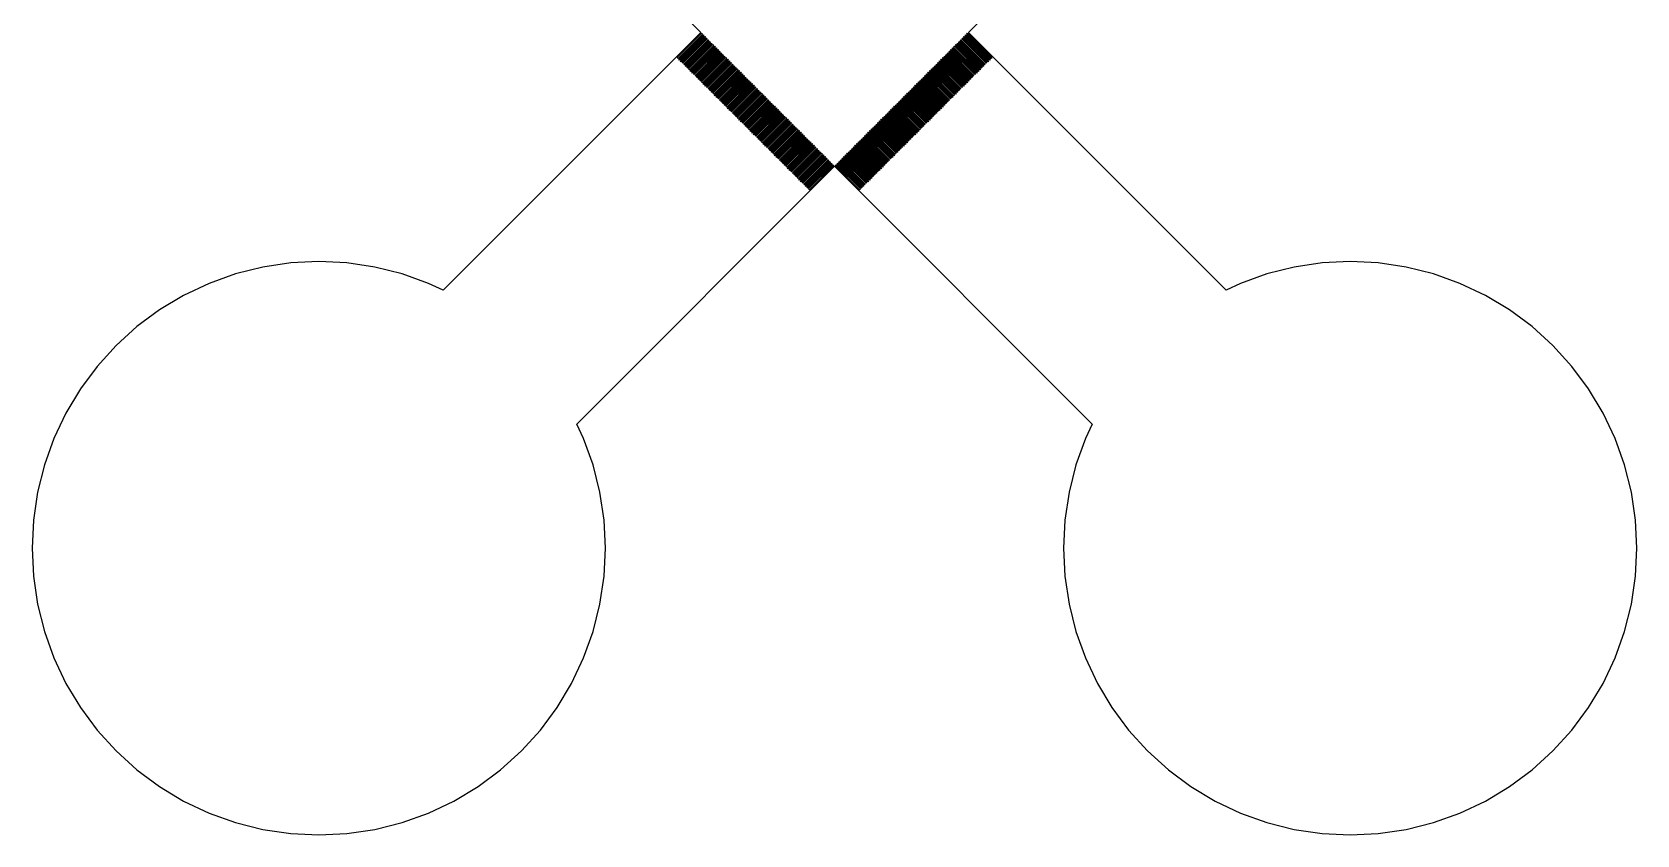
# Model space of a CAD drawing. Extents: x -73 to 181, y -8 to 80.
# Drawn here: x 92 to 106, y 2 to 9 of the extents above; entities that cross this region are included whole.
import ezdxf

# ---------------------------------------------------------------- set-up
doc = ezdxf.new("R2010")
doc.units = 0

msp = doc.modelspace()

# ---------------------------------------------------------------- linework, layer by layer
for p, q in [((95.586, 11.2473), (97.8333, 9)), ((100.167, 9), (102.414, 11.2473)), ((97.8333, 9), (95.586, 6.7527)), ((97.6282, 8.78079), (97.8403, 8.99292)), ((97.8474, 8.98584), (97.6353, 8.77373)), ((97.6424, 8.76666), (97.8545, 8.97878)), ((97.8616, 8.97169), (97.6494, 8.75958)), ((97.6565, 8.75252), (97.8686, 8.96463)), ((97.8757, 8.95757), (97.6636, 8.74545)), ((97.8403, 8.99292), (97.8474, 8.98584)), ((97.8545, 8.97878), (97.8616, 8.97169)), ((97.8686, 8.96463), (97.8757, 8.95757)), ((100.124, 8.95757), (100.131, 8.96463)), ((100.336, 8.74544), (100.124, 8.95757)), ((100.131, 8.96463), (100.343, 8.75252)), ((100.138, 8.97169), (100.146, 8.97878)), ((100.351, 8.75958), (100.138, 8.97169)), ((100.146, 8.97878), (100.358, 8.76666)), ((100.153, 8.98584), (100.16, 8.99292)), ((100.365, 8.77373), (100.153, 8.98584)), ((100.16, 8.99292), (100.372, 8.78079)), ((102.414, 6.7527), (100.167, 9)), ((97.6707, 8.73837), (97.8828, 8.95049)), ((97.8898, 8.94342), (97.6777, 8.73131)), ((97.6848, 8.72423), (97.8969, 8.93634)), ((97.904, 8.92928), (97.6919, 8.71716)), ((97.6989, 8.7101), (97.9111, 8.92221)), ((97.9181, 8.91513), (97.706, 8.70302)), ((97.7131, 8.69595), (97.9252, 8.90807)), ((97.9323, 8.901), (97.7202, 8.68889)), ((97.7272, 8.68181), (97.9393, 8.89392)), ((97.9464, 8.88686), (97.7343, 8.67473)), ((97.7414, 8.66766), (97.9535, 8.87979)), ((97.9606, 8.87271), (97.7484, 8.66058)), ((97.7555, 8.65352), (97.9676, 8.86565)), ((97.9747, 8.85857), (97.7626, 8.64645)), ((97.7697, 8.63937), (97.9818, 8.8515)), ((97.9888, 8.84442), (97.7767, 8.63231)), ((97.7838, 8.62523), (97.9959, 8.83736)), ((98.003, 8.83028), (97.7909, 8.61816)), ((97.7979, 8.6111), (98.01, 8.82321)), ((97.8828, 8.95049), (97.8898, 8.94342)), ((97.8969, 8.93634), (97.904, 8.92928)), ((97.9111, 8.92221), (97.9181, 8.91513)), ((97.9252, 8.90807), (97.9323, 8.901)), ((97.9393, 8.89392), (97.9464, 8.88686)), ((97.9535, 8.87979), (97.9606, 8.87271)), ((97.9676, 8.86565), (97.9747, 8.85857)), ((97.9818, 8.8515), (97.9888, 8.84442)), ((97.9959, 8.83736), (98.003, 8.83028)), ((98.01, 8.82321), (98.0171, 8.81613)), ((99.9829, 8.81613), (99.9899, 8.82321)), ((99.9899, 8.82321), (100.202, 8.6111)), ((99.997, 8.83028), (100.004, 8.83736)), ((100.209, 8.61816), (99.997, 8.83028)), ((100.004, 8.83736), (100.216, 8.62523)), ((100.011, 8.84442), (100.018, 8.8515)), ((100.223, 8.63231), (100.011, 8.84442)), ((100.018, 8.8515), (100.23, 8.63937)), ((100.025, 8.85857), (100.032, 8.86565)), ((100.237, 8.64645), (100.025, 8.85857)), ((100.032, 8.86565), (100.244, 8.65352)), ((100.039, 8.87271), (100.047, 8.87979)), ((100.252, 8.66058), (100.039, 8.87271)), ((100.047, 8.87979), (100.259, 8.66766)), ((100.054, 8.88686), (100.061, 8.89392)), ((100.266, 8.67473), (100.054, 8.88686)), ((100.061, 8.89392), (100.273, 8.68179)), ((100.068, 8.901), (100.075, 8.90807)), ((100.28, 8.68887), (100.068, 8.901)), ((100.075, 8.90807), (100.287, 8.69594)), ((100.082, 8.91513), (100.089, 8.92221)), ((100.294, 8.703), (100.082, 8.91513)), ((100.089, 8.92221), (100.301, 8.71008)), ((100.096, 8.92928), (100.103, 8.93634)), ((100.308, 8.71715), (100.096, 8.92928)), ((100.103, 8.93634), (100.315, 8.72423)), ((100.11, 8.94342), (100.117, 8.95049)), ((100.322, 8.73129), (100.11, 8.94342)), ((100.117, 8.95049), (100.329, 8.73837)), ((97.6353, 8.77373), (97.6282, 8.78079)), ((97.6494, 8.75958), (97.6424, 8.76666)), ((97.6636, 8.74545), (97.6565, 8.75252)), ((97.6777, 8.73131), (97.6707, 8.73837)), ((97.6919, 8.71716), (97.6848, 8.72423)), ((97.706, 8.70302), (97.6989, 8.7101)), ((97.7202, 8.68889), (97.7131, 8.69595)), ((97.7343, 8.67473), (97.7272, 8.68181)), ((98.0171, 8.81613), (97.805, 8.60402)), ((97.8121, 8.59695), (98.0242, 8.80907)), ((98.0313, 8.802), (97.8191, 8.58989)), ((97.8262, 8.58281), (98.0383, 8.79492)), ((98.0454, 8.78786), (97.8333, 8.57574)), ((97.8404, 8.56868), (98.0525, 8.78079)), ((98.0596, 8.77371), (97.8474, 8.5616)), ((97.8545, 8.55453), (98.0666, 8.76665)), ((98.0737, 8.75957), (97.8616, 8.54745)), ((97.8687, 8.54039), (98.0808, 8.7525)), ((98.0878, 8.74544), (97.8757, 8.53331)), ((97.8828, 8.52625), (98.0949, 8.73836)), ((98.102, 8.73129), (97.8899, 8.51917)), ((97.8969, 8.5121), (98.109, 8.72423)), ((98.1161, 8.71715), (97.904, 8.50502)), ((97.9111, 8.49796), (98.1232, 8.71008)), ((98.1302, 8.703), (97.9181, 8.49089)), ((97.9252, 8.48381), (98.1373, 8.69594)), ((98.1444, 8.68886), (97.9323, 8.47675)), ((97.9393, 8.46968), (98.1515, 8.68179)), ((98.0242, 8.80907), (98.0313, 8.802)), ((98.0383, 8.79492), (98.0454, 8.78786)), ((98.0525, 8.78079), (98.0596, 8.77371)), ((98.0666, 8.76665), (98.0737, 8.75957)), ((98.0808, 8.7525), (98.0878, 8.74544)), ((98.0949, 8.73836), (98.102, 8.73129)), ((98.109, 8.72423), (98.1161, 8.71715)), ((98.1232, 8.71008), (98.1302, 8.703)), ((98.1373, 8.69594), (98.1444, 8.68886)), ((98.1515, 8.68179), (98.1585, 8.67471)), ((99.8414, 8.67471), (99.8485, 8.68179)), ((99.8485, 8.68179), (100.061, 8.46967)), ((99.8556, 8.68886), (99.8627, 8.69594)), ((100.068, 8.47675), (99.8556, 8.68886)), ((99.8627, 8.69594), (100.075, 8.48381)), ((99.8697, 8.703), (99.8768, 8.71008)), ((100.082, 8.49089), (99.8697, 8.703)), ((99.8768, 8.71008), (100.089, 8.49796)), ((99.8839, 8.71715), (99.8909, 8.72423)), ((100.096, 8.50502), (99.8839, 8.71715)), ((99.8909, 8.72423), (100.103, 8.5121)), ((99.898, 8.73129), (99.9051, 8.73836)), ((100.11, 8.51917), (99.898, 8.73129)), ((99.9051, 8.73836), (100.117, 8.52623)), ((99.9122, 8.74544), (99.9192, 8.7525)), ((100.124, 8.53331), (99.9122, 8.74544)), ((99.9192, 8.7525), (100.131, 8.54037)), ((99.9263, 8.75957), (99.9334, 8.76665)), ((100.138, 8.54744), (99.9263, 8.75957)), ((99.9334, 8.76665), (100.145, 8.55452)), ((99.9404, 8.77371), (99.9475, 8.78079)), ((100.153, 8.56158), (99.9404, 8.77371)), ((99.9475, 8.78079), (100.16, 8.56866)), ((99.9546, 8.78786), (99.9617, 8.79492)), ((100.167, 8.57573), (99.9546, 8.78786)), ((99.9617, 8.79492), (100.174, 8.58281)), ((99.9687, 8.802), (99.9758, 8.80907)), ((100.181, 8.58987), (99.9687, 8.802)), ((99.9758, 8.80907), (100.188, 8.59695)), ((100.195, 8.60402), (99.9829, 8.81613)), ((100.273, 8.68179), (100.266, 8.67473)), ((100.287, 8.69594), (100.28, 8.68887)), ((100.301, 8.71008), (100.294, 8.703)), ((100.315, 8.72423), (100.308, 8.71715)), ((100.329, 8.73837), (100.322, 8.73129)), ((100.343, 8.75252), (100.336, 8.74544)), ((100.358, 8.76666), (100.351, 8.75958)), ((100.372, 8.78079), (100.365, 8.77373)), ((97.7484, 8.66058), (97.7414, 8.66766)), ((97.7626, 8.64645), (97.7555, 8.65352)), ((97.7767, 8.63231), (97.7697, 8.63937)), ((97.7909, 8.61816), (97.7838, 8.62523)), ((97.805, 8.60402), (97.7979, 8.6111)), ((97.8191, 8.58989), (97.8121, 8.59695)), ((97.8333, 8.57574), (97.8262, 8.58281)), ((97.8474, 8.5616), (97.8404, 8.56868)), ((97.8616, 8.54745), (97.8545, 8.55453)), ((97.8757, 8.53331), (97.8687, 8.54039)), ((98.1585, 8.67471), (97.9464, 8.4626)), ((97.9535, 8.45554), (98.1656, 8.66765)), ((98.1727, 8.66057), (97.9606, 8.44846)), ((97.9676, 8.44139), (98.1798, 8.6535)), ((98.1868, 8.64644), (97.9747, 8.43433)), ((97.9818, 8.42725), (98.1939, 8.63936)), ((98.201, 8.63229), (97.9888, 8.42018)), ((97.9959, 8.41312), (98.208, 8.62523)), ((98.2151, 8.61815), (98.003, 8.40604)), ((98.0101, 8.39897), (98.2222, 8.61108)), ((98.2292, 8.60402), (98.0171, 8.39189)), ((98.0242, 8.38483), (98.2363, 8.59694)), ((98.2434, 8.58987), (98.0313, 8.37775)), ((98.0384, 8.37068), (98.2505, 8.58279)), ((98.2575, 8.57573), (98.0454, 8.3636)), ((98.0525, 8.35654), (98.2646, 8.56865)), ((98.2717, 8.56158), (98.0596, 8.34946)), ((98.0666, 8.34239), (98.2787, 8.5545)), ((98.2858, 8.54744), (98.0737, 8.33533)), ((98.0808, 8.32825), (98.2929, 8.54036)), ((98.1656, 8.66765), (98.1727, 8.66057)), ((98.1798, 8.6535), (98.1868, 8.64644)), ((98.1939, 8.63936), (98.201, 8.63229)), ((98.208, 8.62523), (98.2151, 8.61815)), ((98.2222, 8.61108), (98.2292, 8.60402)), ((98.2363, 8.59694), (98.2434, 8.58987)), ((98.2505, 8.58279), (98.2575, 8.57573)), ((98.2646, 8.56865), (98.2717, 8.56158)), ((98.2787, 8.5545), (98.2858, 8.54744)), ((98.2929, 8.54036), (98.3, 8.53329)), ((99.7, 8.53329), (99.7071, 8.54036)), ((99.7071, 8.54036), (99.9192, 8.32825)), ((99.7142, 8.54744), (99.7212, 8.5545)), ((99.9263, 8.33533), (99.7142, 8.54744)), ((99.7212, 8.5545), (99.9334, 8.34239)), ((99.7283, 8.56158), (99.7354, 8.56865)), ((99.9404, 8.34946), (99.7283, 8.56158)), ((99.7354, 8.56865), (99.9475, 8.35654)), ((99.7424, 8.57573), (99.7495, 8.58279)), ((99.9546, 8.3636), (99.7424, 8.57573)), ((99.7495, 8.58279), (99.9616, 8.37067)), ((99.7566, 8.58987), (99.7637, 8.59694)), ((99.9687, 8.37775), (99.7566, 8.58987)), ((99.7637, 8.59694), (99.9758, 8.38481)), ((99.7707, 8.60402), (99.7778, 8.61108)), ((99.9829, 8.39189), (99.7707, 8.60402)), ((99.7778, 8.61108), (99.9899, 8.39896)), ((99.7849, 8.61815), (99.7919, 8.62523)), ((99.997, 8.40602), (99.7849, 8.61815)), ((99.7919, 8.62523), (100.004, 8.4131)), ((99.799, 8.63229), (99.8061, 8.63936)), ((100.011, 8.42017), (99.799, 8.63229)), ((99.8061, 8.63936), (100.018, 8.42723)), ((99.8132, 8.64644), (99.8202, 8.6535)), ((100.025, 8.43431), (99.8132, 8.64644)), ((99.8202, 8.6535), (100.032, 8.44138)), ((99.8273, 8.66057), (99.8344, 8.66765)), ((100.039, 8.44846), (99.8273, 8.66057)), ((99.8344, 8.66765), (100.046, 8.45552)), ((100.054, 8.4626), (99.8414, 8.67471)), ((100.131, 8.54037), (100.124, 8.53331)), ((100.145, 8.55452), (100.138, 8.54744)), ((100.16, 8.56866), (100.153, 8.56158)), ((100.174, 8.58281), (100.167, 8.57573)), ((100.188, 8.59695), (100.181, 8.58987)), ((100.202, 8.6111), (100.195, 8.60402)), ((100.216, 8.62523), (100.209, 8.61816)), ((100.23, 8.63937), (100.223, 8.63231)), ((100.244, 8.65352), (100.237, 8.64645)), ((100.259, 8.66766), (100.252, 8.66058)), ((97.8899, 8.51917), (97.8828, 8.52625)), ((97.904, 8.50502), (97.8969, 8.5121)), ((97.9181, 8.49089), (97.9111, 8.49796)), ((97.9323, 8.47675), (97.9252, 8.48381)), ((97.9464, 8.4626), (97.9393, 8.46968)), ((97.9606, 8.44846), (97.9535, 8.45554)), ((97.9747, 8.43433), (97.9676, 8.44139)), ((97.9888, 8.42018), (97.9818, 8.42725)), ((98.003, 8.40604), (97.9959, 8.41312)), ((98.0171, 8.39189), (98.0101, 8.39897)), ((98.3, 8.53329), (98.0878, 8.32118)), ((98.0949, 8.31412), (98.307, 8.52623)), ((98.3141, 8.51915), (98.102, 8.30704)), ((98.1091, 8.29997), (98.3212, 8.51208)), ((98.3282, 8.50502), (98.1161, 8.29291)), ((98.1232, 8.28583), (98.3353, 8.49794)), ((98.3424, 8.49088), (98.1303, 8.27876)), ((98.1373, 8.27168), (98.3495, 8.4838)), ((98.3565, 8.47673), (98.1444, 8.26462)), ((98.1515, 8.25754), (98.3636, 8.46967)), ((98.3707, 8.46259), (98.1586, 8.25047)), ((98.1656, 8.24339), (98.3777, 8.45552)), ((98.3848, 8.44846), (98.1727, 8.23633)), ((98.1798, 8.22925), (98.3919, 8.44138)), ((98.399, 8.43431), (98.1868, 8.22218)), ((98.1939, 8.21512), (98.406, 8.42723)), ((98.4131, 8.42017), (98.201, 8.20804)), ((98.208, 8.20099), (98.4202, 8.4131)), ((98.4272, 8.40602), (98.2151, 8.19391)), ((98.2222, 8.18684), (98.4343, 8.39896)), ((98.307, 8.52623), (98.3141, 8.51915)), ((98.3212, 8.51208), (98.3282, 8.50502)), ((98.3353, 8.49794), (98.3424, 8.49088)), ((98.3495, 8.4838), (98.3565, 8.47673)), ((98.3636, 8.46967), (98.3707, 8.46259)), ((98.3777, 8.45552), (98.3848, 8.44846)), ((98.3919, 8.44138), (98.399, 8.43431)), ((98.406, 8.42723), (98.4131, 8.42017)), ((98.4202, 8.4131), (98.4272, 8.40602)), ((98.4343, 8.39896), (98.4414, 8.39189)), ((99.5586, 8.39189), (99.5657, 8.39896)), ((99.5657, 8.39896), (99.7778, 8.18683)), ((99.5728, 8.40602), (99.5798, 8.4131)), ((99.7849, 8.19391), (99.5728, 8.40602)), ((99.5798, 8.4131), (99.7919, 8.20097)), ((99.5869, 8.42017), (99.594, 8.42723)), ((99.799, 8.20804), (99.5869, 8.42017)), ((99.594, 8.42723), (99.8061, 8.21512)), ((99.601, 8.43431), (99.6081, 8.44138)), ((99.8132, 8.22218), (99.601, 8.43431)), ((99.6081, 8.44138), (99.8202, 8.22925)), ((99.6152, 8.44846), (99.6222, 8.45552)), ((99.8273, 8.23633), (99.6152, 8.44846)), ((99.6222, 8.45552), (99.8344, 8.24339)), ((99.6293, 8.46259), (99.6364, 8.46967)), ((99.8414, 8.25046), (99.6293, 8.46259)), ((99.6364, 8.46967), (99.8485, 8.25754)), ((99.6434, 8.47673), (99.6505, 8.4838)), ((99.8556, 8.2646), (99.6434, 8.47673)), ((99.6505, 8.4838), (99.8626, 8.27167)), ((99.6576, 8.49088), (99.6647, 8.49794)), ((99.8697, 8.27875), (99.6576, 8.49088)), ((99.6647, 8.49794), (99.8768, 8.28581)), ((99.6717, 8.50502), (99.6788, 8.51208)), ((99.8839, 8.29289), (99.6717, 8.50502)), ((99.6788, 8.51208), (99.8909, 8.29996)), ((99.6859, 8.51915), (99.6929, 8.52623)), ((99.898, 8.30704), (99.6859, 8.51915)), ((99.6929, 8.52623), (99.9051, 8.3141)), ((99.9122, 8.32118), (99.7, 8.53329)), ((99.9899, 8.39896), (99.9829, 8.39189)), ((100.004, 8.4131), (99.997, 8.40602)), ((100.018, 8.42723), (100.011, 8.42017)), ((100.032, 8.44138), (100.025, 8.43431)), ((100.046, 8.45552), (100.039, 8.44846)), ((100.061, 8.46967), (100.054, 8.4626)), ((100.075, 8.48381), (100.068, 8.47675)), ((100.089, 8.49796), (100.082, 8.49089)), ((100.103, 8.5121), (100.096, 8.50502)), ((100.117, 8.52623), (100.11, 8.51917)), ((98.0313, 8.37775), (98.0242, 8.38483)), ((98.0454, 8.3636), (98.0384, 8.37068)), ((98.0596, 8.34946), (98.0525, 8.35654)), ((98.0737, 8.33533), (98.0666, 8.34239)), ((98.0878, 8.32118), (98.0808, 8.32825)), ((98.102, 8.30704), (98.0949, 8.31412)), ((98.1161, 8.29291), (98.1091, 8.29997)), ((98.1303, 8.27876), (98.1232, 8.28583)), ((98.1444, 8.26462), (98.1373, 8.27168)), ((98.1586, 8.25047), (98.1515, 8.25754)), ((98.4414, 8.39189), (98.2292, 8.17978)), ((98.2363, 8.1727), (98.4485, 8.38481)), ((98.4555, 8.37775), (98.2434, 8.16563)), ((98.2505, 8.15857), (98.4626, 8.37068)), ((98.4697, 8.3636), (98.2575, 8.15149)), ((98.2646, 8.14441), (98.4767, 8.35654)), ((98.4838, 8.34947), (98.2717, 8.13734)), ((98.2788, 8.13026), (98.4909, 8.34239)), ((98.4979, 8.33533), (98.2858, 8.1232)), ((98.2929, 8.11612), (98.505, 8.32825)), ((98.5121, 8.32118), (98.3, 8.10905)), ((98.307, 8.10199), (98.5191, 8.3141)), ((98.5262, 8.30704), (98.3141, 8.09491)), ((98.3212, 8.08784), (98.5333, 8.29996)), ((98.5404, 8.29289), (98.3282, 8.08078)), ((98.3353, 8.0737), (98.5474, 8.28581)), ((98.5545, 8.27875), (98.3424, 8.06664)), ((98.3495, 8.05957), (98.5616, 8.27168)), ((98.5686, 8.2646), (98.3565, 8.05249)), ((98.3636, 8.04543), (98.5757, 8.25754)), ((98.4485, 8.38481), (98.4555, 8.37775)), ((98.4626, 8.37068), (98.4697, 8.3636)), ((98.4767, 8.35654), (98.4838, 8.34947)), ((98.4909, 8.34239), (98.4979, 8.33533)), ((98.505, 8.32825), (98.5121, 8.32118)), ((98.5191, 8.3141), (98.5262, 8.30704)), ((98.5333, 8.29996), (98.5404, 8.29289)), ((98.5474, 8.28581), (98.5545, 8.27875)), ((98.5616, 8.27168), (98.5686, 8.2646)), ((98.5757, 8.25754), (98.5828, 8.25047)), ((99.4172, 8.25047), (99.4243, 8.25754)), ((99.4243, 8.25754), (99.6364, 8.04541)), ((99.4313, 8.2646), (99.4384, 8.27168)), ((99.6435, 8.05249), (99.4313, 8.2646)), ((99.4384, 8.27168), (99.6505, 8.05956)), ((99.4455, 8.27875), (99.4525, 8.28581)), ((99.6576, 8.06664), (99.4455, 8.27875)), ((99.4525, 8.28581), (99.6647, 8.0737)), ((99.4596, 8.29289), (99.4667, 8.29996)), ((99.6718, 8.08078), (99.4596, 8.29289)), ((99.4667, 8.29996), (99.6788, 8.08784)), ((99.4738, 8.30704), (99.4808, 8.3141)), ((99.6859, 8.09491), (99.4738, 8.30704)), ((99.4808, 8.3141), (99.693, 8.10199)), ((99.4879, 8.32118), (99.495, 8.32825)), ((99.7, 8.10905), (99.4879, 8.32118)), ((99.495, 8.32825), (99.7071, 8.11612)), ((99.502, 8.33533), (99.5091, 8.34239)), ((99.7142, 8.1232), (99.502, 8.33533)), ((99.5091, 8.34239), (99.7212, 8.13026)), ((99.5162, 8.34947), (99.5233, 8.35654)), ((99.7283, 8.13734), (99.5162, 8.34947)), ((99.5233, 8.35654), (99.7354, 8.14441)), ((99.5303, 8.3636), (99.5374, 8.37068)), ((99.7424, 8.15147), (99.5303, 8.3636)), ((99.5374, 8.37068), (99.7495, 8.15855)), ((99.5445, 8.37775), (99.5515, 8.38481)), ((99.7566, 8.16562), (99.5445, 8.37775)), ((99.5515, 8.38481), (99.7637, 8.17268)), ((99.7707, 8.17976), (99.5586, 8.39189)), ((99.8485, 8.25754), (99.8414, 8.25046)), ((99.8626, 8.27167), (99.8556, 8.2646)), ((99.8768, 8.28581), (99.8697, 8.27875)), ((99.8909, 8.29996), (99.8839, 8.29289)), ((99.9051, 8.3141), (99.898, 8.30704)), ((99.9192, 8.32825), (99.9122, 8.32118)), ((99.9334, 8.34239), (99.9263, 8.33533)), ((99.9475, 8.35654), (99.9404, 8.34946)), ((99.9616, 8.37067), (99.9546, 8.3636)), ((99.9758, 8.38481), (99.9687, 8.37775)), ((98.1727, 8.23633), (98.1656, 8.24339)), ((98.1868, 8.22218), (98.1798, 8.22925)), ((98.201, 8.20804), (98.1939, 8.21512)), ((98.2151, 8.19391), (98.208, 8.20099)), ((98.2292, 8.17978), (98.2222, 8.18684)), ((98.2434, 8.16563), (98.2363, 8.1727)), ((98.2575, 8.15149), (98.2505, 8.15857)), ((98.2717, 8.13734), (98.2646, 8.14441)), ((98.2858, 8.1232), (98.2788, 8.13026)), ((98.5828, 8.25047), (98.3707, 8.03836)), ((98.3777, 8.03128), (98.5899, 8.24339)), ((98.5969, 8.23633), (98.3848, 8.02422)), ((98.3919, 8.01714), (98.604, 8.22925)), ((98.6111, 8.22218), (98.399, 8.01007)), ((98.406, 8.00299), (98.6181, 8.21512)), ((98.6252, 8.20804), (98.4131, 7.99593)), ((98.4202, 7.98885), (98.6323, 8.20097)), ((98.6394, 8.19391), (98.4272, 7.98178)), ((98.4343, 7.9747), (98.6464, 8.18683)), ((98.6535, 8.17976), (98.4414, 7.96764)), ((98.4485, 7.96057), (98.6606, 8.17268)), ((98.6676, 8.16562), (98.4555, 7.95349)), ((98.4626, 7.94643), (98.6747, 8.15854)), ((98.6818, 8.15147), (98.4697, 7.93935)), ((98.4767, 7.93228), (98.6889, 8.14439)), ((98.6959, 8.13733), (98.4838, 7.92522)), ((98.4909, 7.91814), (98.703, 8.13025)), ((98.7101, 8.12318), (98.498, 7.91107)), ((98.5899, 8.24339), (98.5969, 8.23633)), ((98.604, 8.22925), (98.6111, 8.22218)), ((98.6181, 8.21512), (98.6252, 8.20804)), ((98.6323, 8.20097), (98.6394, 8.19391)), ((98.6464, 8.18683), (98.6535, 8.17976)), ((98.6606, 8.17268), (98.6676, 8.16562)), ((98.6747, 8.15854), (98.6818, 8.15147)), ((98.6889, 8.14439), (98.6959, 8.13733)), ((98.703, 8.13025), (98.7101, 8.12318)), ((99.2899, 8.12318), (99.297, 8.13025)), ((99.502, 7.91106), (99.2899, 8.12318)), ((99.297, 8.13025), (99.5091, 7.91814)), ((99.304, 8.13733), (99.3111, 8.14439)), ((99.5162, 7.9252), (99.304, 8.13733)), ((99.3111, 8.14439), (99.5233, 7.93228)), ((99.3182, 8.15147), (99.3253, 8.15854)), ((99.5303, 7.93935), (99.3182, 8.15147)), ((99.3253, 8.15854), (99.5374, 7.94643)), ((99.3323, 8.16562), (99.3394, 8.17268)), ((99.5445, 7.95349), (99.3323, 8.16562)), ((99.3394, 8.17268), (99.5515, 7.96057)), ((99.3465, 8.17976), (99.3535, 8.18683)), ((99.5586, 7.96764), (99.3465, 8.17976)), ((99.3535, 8.18683), (99.5657, 7.9747)), ((99.3606, 8.19391), (99.3677, 8.20097)), ((99.5728, 7.98178), (99.3606, 8.19391)), ((99.3677, 8.20097), (99.5798, 7.98885)), ((99.3748, 8.20804), (99.3818, 8.21512)), ((99.5869, 7.99591), (99.3748, 8.20804)), ((99.3818, 8.21512), (99.594, 8.00299)), ((99.3889, 8.22218), (99.396, 8.22925)), ((99.601, 8.01006), (99.3889, 8.22218)), ((99.396, 8.22925), (99.6081, 8.01712)), ((99.403, 8.23633), (99.4101, 8.24339)), ((99.6152, 8.0242), (99.403, 8.23633)), ((99.4101, 8.24339), (99.6222, 8.03127)), ((99.6293, 8.03835), (99.4172, 8.25047)), ((99.7212, 8.13026), (99.7142, 8.1232)), ((99.7354, 8.14441), (99.7283, 8.13734)), ((99.7495, 8.15855), (99.7424, 8.15147)), ((99.7637, 8.17268), (99.7566, 8.16562)), ((99.7778, 8.18683), (99.7707, 8.17976)), ((99.7919, 8.20097), (99.7849, 8.19391)), ((99.8061, 8.21512), (99.799, 8.20804)), ((99.8202, 8.22925), (99.8132, 8.22218)), ((99.8344, 8.24339), (99.8273, 8.23633)), ((98.3, 8.10905), (98.2929, 8.11612)), ((98.3141, 8.09491), (98.307, 8.10199)), ((98.3282, 8.08078), (98.3212, 8.08784)), ((98.3424, 8.06664), (98.3353, 8.0737)), ((98.3565, 8.05249), (98.3495, 8.05957)), ((98.3707, 8.03836), (98.3636, 8.04543)), ((98.3848, 8.02422), (98.3777, 8.03128)), ((98.399, 8.01007), (98.3919, 8.01714)), ((98.4131, 7.99593), (98.406, 8.00299)), ((98.4272, 7.98178), (98.4202, 7.98885)), ((98.505, 7.90401), (98.7171, 8.11612)), ((98.7242, 8.10904), (98.5121, 7.89693)), ((98.5192, 7.88986), (98.7313, 8.10197)), ((98.7384, 8.09491), (98.5262, 7.8828)), ((98.5333, 7.87572), (98.7454, 8.08783)), ((98.7525, 8.08076), (98.5404, 7.86865)), ((98.5475, 7.86157), (98.7596, 8.0737)), ((98.7666, 8.06662), (98.5545, 7.85451)), ((98.5616, 7.84743), (98.7737, 8.05956)), ((98.7808, 8.05247), (98.5687, 7.84036)), ((98.5757, 7.83328), (98.7879, 8.04541)), ((98.7949, 8.03833), (98.5828, 7.82622)), ((98.5899, 7.81914), (98.802, 8.03127)), ((98.8091, 8.02419), (98.597, 7.81207)), ((98.604, 7.80501), (98.8161, 8.01712)), ((98.8232, 8.01004), (98.6111, 7.79793)), ((98.6182, 7.79086), (98.8303, 8.00298)), ((98.8374, 7.99591), (98.6252, 7.7838)), ((98.6323, 7.77672), (98.8444, 7.98883)), ((98.8515, 7.98177), (98.6394, 7.76965)), ((98.7171, 8.11612), (98.7242, 8.10904)), ((98.7313, 8.10197), (98.7384, 8.09491)), ((98.7454, 8.08783), (98.7525, 8.08076)), ((98.7596, 8.0737), (98.7666, 8.06662)), ((98.7737, 8.05956), (98.7808, 8.05247)), ((98.7879, 8.04541), (98.7949, 8.03833)), ((98.802, 8.03127), (98.8091, 8.02419)), ((98.8161, 8.01712), (98.8232, 8.01004)), ((98.8303, 8.00298), (98.8374, 7.99591)), ((98.8444, 7.98883), (98.8515, 7.98177)), ((99.1485, 7.98177), (99.1556, 7.98883)), ((99.3606, 7.76964), (99.1485, 7.98177)), ((99.1556, 7.98883), (99.3677, 7.77672)), ((99.1626, 7.99591), (99.1697, 8.00298)), ((99.3748, 7.78378), (99.1626, 7.99591)), ((99.1697, 8.00298), (99.3818, 7.79086)), ((99.1768, 8.01004), (99.1839, 8.01712)), ((99.3889, 7.79793), (99.1768, 8.01004)), ((99.1839, 8.01712), (99.396, 7.80501)), ((99.1909, 8.02419), (99.198, 8.03127)), ((99.403, 7.81207), (99.1909, 8.02419)), ((99.198, 8.03127), (99.4101, 7.81914)), ((99.2051, 8.03833), (99.2121, 8.04541)), ((99.4172, 7.82622), (99.2051, 8.03833)), ((99.2121, 8.04541), (99.4243, 7.83328)), ((99.2192, 8.05247), (99.2263, 8.05956)), ((99.4313, 7.84035), (99.2192, 8.05247)), ((99.2263, 8.05956), (99.4384, 7.84743)), ((99.2333, 8.06662), (99.2404, 8.0737)), ((99.4455, 7.85449), (99.2333, 8.06662)), ((99.2404, 8.0737), (99.4525, 7.86157)), ((99.2475, 8.08076), (99.2545, 8.08783)), ((99.4596, 7.86864), (99.2475, 8.08076)), ((99.2545, 8.08783), (99.4667, 7.8757)), ((99.2616, 8.09491), (99.2687, 8.10197)), ((99.4738, 7.88278), (99.2616, 8.09491)), ((99.2687, 8.10197), (99.4808, 7.88985)), ((99.2758, 8.10904), (99.2828, 8.11612)), ((99.4879, 7.89691), (99.2758, 8.10904)), ((99.2828, 8.11612), (99.495, 7.90399)), ((99.5798, 7.98885), (99.5728, 7.98178)), ((99.594, 8.00299), (99.5869, 7.99591)), ((99.6081, 8.01712), (99.601, 8.01006)), ((99.6222, 8.03127), (99.6152, 8.0242)), ((99.6364, 8.04541), (99.6293, 8.03835)), ((99.6505, 8.05956), (99.6435, 8.05249)), ((99.6647, 8.0737), (99.6576, 8.06664)), ((99.6788, 8.08784), (99.6718, 8.08078)), ((99.693, 8.10199), (99.6859, 8.09491)), ((99.7071, 8.11612), (99.7, 8.10905)), ((98.4414, 7.96764), (98.4343, 7.9747)), ((98.4555, 7.95349), (98.4485, 7.96057)), ((98.4697, 7.93935), (98.4626, 7.94643)), ((98.4838, 7.92522), (98.4767, 7.93228)), ((98.498, 7.91107), (98.4909, 7.91814)), ((98.5121, 7.89693), (98.505, 7.90401)), ((98.5262, 7.8828), (98.5192, 7.88986)), ((98.5404, 7.86865), (98.5333, 7.87572)), ((98.5545, 7.85451), (98.5475, 7.86157)), ((98.5687, 7.84036), (98.5616, 7.84743)), ((98.6465, 7.76257), (98.8586, 7.97469)), ((98.8656, 7.96762), (98.6535, 7.75551)), ((98.6606, 7.74844), (98.8727, 7.96056)), ((98.8798, 7.95348), (98.6677, 7.74136)), ((98.6747, 7.7343), (98.8869, 7.94641)), ((98.8939, 7.93935), (98.6818, 7.72722)), ((98.6889, 7.72015), (98.901, 7.93227)), ((98.9081, 7.9252), (98.696, 7.71307)), ((98.703, 7.70601), (98.9151, 7.91814)), ((98.9222, 7.91106), (98.7101, 7.69893)), ((98.7172, 7.69186), (98.9293, 7.90399)), ((98.9363, 7.89691), (98.7242, 7.6848)), ((98.7313, 7.67772), (98.9434, 7.88985)), ((98.9505, 7.88277), (98.7384, 7.67065)), ((98.7455, 7.66357), (98.9576, 7.8757)), ((98.9646, 7.86862), (98.7525, 7.65651)), ((98.7596, 7.64944), (98.9717, 7.86156)), ((98.9788, 7.85448), (98.7667, 7.64236)), ((98.7737, 7.6353), (98.9858, 7.84741)), ((98.9929, 7.84035), (98.7808, 7.62823)), ((98.8586, 7.97469), (98.8656, 7.96762)), ((98.8727, 7.96056), (98.8798, 7.95348)), ((98.8869, 7.94641), (98.8939, 7.93935)), ((98.901, 7.93227), (98.9081, 7.9252)), ((98.9151, 7.91814), (98.9222, 7.91106)), ((98.9293, 7.90399), (98.9363, 7.89691)), ((98.9434, 7.88985), (98.9505, 7.88277)), ((98.9576, 7.8757), (98.9646, 7.86862)), ((98.9717, 7.86156), (98.9788, 7.85448)), ((98.9858, 7.84741), (98.9929, 7.84035)), ((99.0071, 7.84035), (99.0141, 7.84741)), ((99.2192, 7.62822), (99.0071, 7.84035)), ((99.0141, 7.84741), (99.2263, 7.6353)), ((99.0212, 7.85448), (99.0283, 7.86156)), ((99.2333, 7.64236), (99.0212, 7.85448)), ((99.0283, 7.86156), (99.2404, 7.64944)), ((99.0354, 7.86862), (99.0424, 7.8757)), ((99.2475, 7.65651), (99.0354, 7.86862)), ((99.0424, 7.8757), (99.2545, 7.66357)), ((99.0495, 7.88277), (99.0566, 7.88985)), ((99.2616, 7.67065), (99.0495, 7.88277)), ((99.0566, 7.88985), (99.2687, 7.67772)), ((99.0636, 7.89691), (99.0707, 7.90399)), ((99.2758, 7.6848), (99.0636, 7.89691)), ((99.0707, 7.90399), (99.2828, 7.69186)), ((99.0778, 7.91106), (99.0849, 7.91814)), ((99.2899, 7.69893), (99.0778, 7.91106)), ((99.0849, 7.91814), (99.297, 7.70601)), ((99.0919, 7.9252), (99.099, 7.93227)), ((99.304, 7.71307), (99.0919, 7.9252)), ((99.099, 7.93227), (99.3111, 7.72014)), ((99.1061, 7.93935), (99.1131, 7.94641)), ((99.3182, 7.72722), (99.1061, 7.93935)), ((99.1131, 7.94641), (99.3253, 7.73428)), ((99.1202, 7.95348), (99.1273, 7.96056)), ((99.3323, 7.74135), (99.1202, 7.95348)), ((99.1273, 7.96056), (99.3394, 7.74843)), ((99.1343, 7.96762), (99.1414, 7.97469)), ((99.3465, 7.75549), (99.1343, 7.96762)), ((99.1414, 7.97469), (99.3535, 7.76257)), ((99.4384, 7.84743), (99.4313, 7.84035)), ((99.4525, 7.86157), (99.4455, 7.85449)), ((99.4667, 7.8757), (99.4596, 7.86864)), ((99.4808, 7.88985), (99.4738, 7.88278)), ((99.495, 7.90399), (99.4879, 7.89691)), ((99.5091, 7.91814), (99.502, 7.91106)), ((99.5233, 7.93228), (99.5162, 7.9252)), ((99.5374, 7.94643), (99.5303, 7.93935)), ((99.5515, 7.96057), (99.5445, 7.95349)), ((99.5657, 7.9747), (99.5586, 7.96764)), ((96.7527, 5.58598), (99, 7.83327)), ((98.5828, 7.82622), (98.5757, 7.83328)), ((98.597, 7.81207), (98.5899, 7.81914)), ((98.6111, 7.79793), (98.604, 7.80501)), ((98.6252, 7.7838), (98.6182, 7.79086)), ((98.6394, 7.76965), (98.6323, 7.77672)), ((98.6535, 7.75551), (98.6465, 7.76257)), ((98.6677, 7.74136), (98.6606, 7.74844)), ((98.6818, 7.72722), (98.6747, 7.7343)), ((98.696, 7.71307), (98.6889, 7.72015)), ((98.7101, 7.69893), (98.703, 7.70601)), ((99, 7.83327), (101.247, 5.58597)), ((99.297, 7.70601), (99.2899, 7.69893)), ((99.3111, 7.72014), (99.304, 7.71307)), ((99.3253, 7.73428), (99.3182, 7.72722)), ((99.3394, 7.74843), (99.3323, 7.74135)), ((99.3535, 7.76257), (99.3465, 7.75549)), ((99.3677, 7.77672), (99.3606, 7.76964)), ((99.3818, 7.79086), (99.3748, 7.78378)), ((99.396, 7.80501), (99.3889, 7.79793)), ((99.4101, 7.81914), (99.403, 7.81207)), ((99.4243, 7.83328), (99.4172, 7.82622)), ((98.7242, 7.6848), (98.7172, 7.69186)), ((98.7384, 7.67065), (98.7313, 7.67772)), ((98.7525, 7.65651), (98.7455, 7.66357)), ((98.7667, 7.64236), (98.7596, 7.64944)), ((98.7808, 7.62823), (98.7737, 7.6353)), ((99.2263, 7.6353), (99.2192, 7.62822)), ((99.2404, 7.64944), (99.2333, 7.64236)), ((99.2545, 7.66357), (99.2475, 7.65651)), ((99.2687, 7.67772), (99.2616, 7.67065)), ((99.2828, 7.69186), (99.2758, 7.6848)), ((94.5028, 7.00281), (94.2578, 6.99078)), ((94.7479, 6.99077), (94.5028, 7.00281)), ((103.497, 7.00281), (103.252, 6.99077)), ((103.742, 6.99078), (103.497, 7.00281)), ((93.7771, 6.89516), (93.5461, 6.8125)), ((94.0151, 6.95476), (93.7771, 6.89516)), ((94.2578, 6.99078), (94.0151, 6.95476)), ((94.9906, 6.95477), (94.7479, 6.99077)), ((95.2285, 6.89516), (94.9906, 6.95477)), ((95.4595, 6.8125), (95.2285, 6.89516)), ((102.771, 6.89516), (102.54, 6.8125)), ((103.009, 6.95477), (102.771, 6.89516)), ((103.252, 6.99077), (103.009, 6.95477)), ((103.985, 6.95476), (103.742, 6.99078)), ((104.223, 6.89516), (103.985, 6.95476)), ((104.454, 6.8125), (104.223, 6.89516)), ((93.5461, 6.8125), (93.3243, 6.70761)), ((95.586, 6.7527), (95.4595, 6.8125)), ((102.54, 6.8125), (102.414, 6.7527)), ((104.676, 6.70761), (104.454, 6.8125)), ((93.1139, 6.58148), (92.9168, 6.43535)), ((93.3243, 6.70761), (93.1139, 6.58148)), ((104.886, 6.58148), (104.676, 6.70761)), ((105.083, 6.43535), (104.886, 6.58148)), ((92.9168, 6.43535), (92.735, 6.27058)), ((105.265, 6.27058), (105.083, 6.43535)), ((92.735, 6.27058), (92.5703, 6.08879)), ((105.43, 6.08879), (105.265, 6.27058)), ((92.5703, 6.08879), (92.4241, 5.89172)), ((105.576, 5.89172), (105.43, 6.08879)), ((92.4241, 5.89172), (92.298, 5.68129)), ((105.702, 5.6813), (105.576, 5.89172)), ((92.298, 5.68129), (92.1931, 5.4595)), ((105.807, 5.45952), (105.702, 5.6813)), ((92.1931, 5.4595), (92.1105, 5.2285)), ((96.8125, 5.45953), (96.7527, 5.58598)), ((96.8952, 5.22853), (96.8125, 5.45953)), ((101.188, 5.45952), (101.105, 5.22853)), ((101.247, 5.58597), (101.188, 5.45952)), ((105.89, 5.22852), (105.807, 5.45952)), ((92.1105, 5.2285), (92.0508, 4.99051)), ((96.9548, 4.99055), (96.8952, 5.22853)), ((101.105, 5.22853), (101.045, 4.99055)), ((105.949, 4.99052), (105.89, 5.22852)), ((92.0508, 4.99051), (92.0148, 4.74785)), ((96.9908, 4.74788), (96.9548, 4.99055)), ((101.045, 4.99055), (101.009, 4.74788)), ((105.985, 4.74786), (105.949, 4.99052)), ((92.0148, 4.74785), (92.0028, 4.50279)), ((97.0028, 4.50282), (96.9908, 4.74788)), ((101.009, 4.74788), (100.997, 4.50282)), ((105.997, 4.50281), (105.985, 4.74786)), ((92.0028, 4.50279), (92.0148, 4.25775)), ((96.9908, 4.25778), (97.0028, 4.50282)), ((100.997, 4.50282), (101.009, 4.25778)), ((105.985, 4.25777), (105.997, 4.50281)), ((92.0148, 4.25775), (92.0508, 4.01508)), ((96.9548, 4.01509), (96.9908, 4.25778)), ((101.009, 4.25778), (101.045, 4.01509)), ((105.949, 4.01509), (105.985, 4.25777)), ((92.0508, 4.01508), (92.1105, 3.77708)), ((96.8952, 3.77711), (96.9548, 4.01509)), ((101.045, 4.01509), (101.105, 3.7771)), ((105.89, 3.77708), (105.949, 4.01509)), ((92.1105, 3.77708), (92.1931, 3.54608)), ((96.8125, 3.54611), (96.8952, 3.77711)), ((101.105, 3.7771), (101.188, 3.5461)), ((105.807, 3.54608), (105.89, 3.77708)), ((92.1931, 3.54608), (92.298, 3.3243)), ((96.7076, 3.32433), (96.8125, 3.54611)), ((101.188, 3.5461), (101.292, 3.32431)), ((105.702, 3.3243), (105.807, 3.54608)), ((92.298, 3.3243), (92.4241, 3.11388)), ((96.5815, 3.11389), (96.7076, 3.32433)), ((101.292, 3.32431), (101.419, 3.11388)), ((105.576, 3.11388), (105.702, 3.3243)), ((92.4241, 3.11388), (92.5703, 2.91681)), ((96.4353, 2.91684), (96.5815, 3.11389)), ((101.419, 3.11388), (101.565, 2.91682)), ((105.43, 2.91681), (105.576, 3.11388)), ((92.5703, 2.91681), (92.735, 2.73503)), ((96.2706, 2.73505), (96.4353, 2.91684)), ((101.565, 2.91682), (101.729, 2.73503)), ((105.265, 2.73503), (105.43, 2.91681)), ((92.735, 2.73503), (92.9168, 2.57027)), ((96.0888, 2.57028), (96.2706, 2.73505)), ((101.729, 2.73503), (101.911, 2.57027)), ((105.083, 2.57027), (105.265, 2.73503)), ((92.9168, 2.57027), (93.1139, 2.42413)), ((95.8917, 2.42415), (96.0888, 2.57028)), ((101.911, 2.57027), (102.108, 2.42413)), ((104.886, 2.42413), (105.083, 2.57027)), ((93.1139, 2.42413), (93.3243, 2.29799)), ((95.6813, 2.29799), (95.8917, 2.42415)), ((102.108, 2.42413), (102.319, 2.29799)), ((104.676, 2.29799), (104.886, 2.42413)), ((93.3243, 2.29799), (93.5461, 2.19312)), ((95.4595, 2.19312), (95.6813, 2.29799)), ((102.319, 2.29799), (102.54, 2.19312)), ((104.454, 2.19312), (104.676, 2.29799)), ((93.5461, 2.19312), (93.7771, 2.11046)), ((93.7771, 2.11046), (94.0151, 2.05084)), ((94.9905, 2.05084), (95.2285, 2.11046)), ((95.2285, 2.11046), (95.4595, 2.19312)), ((102.54, 2.19312), (102.771, 2.11046)), ((102.771, 2.11046), (103.009, 2.05084)), ((103.985, 2.05084), (104.223, 2.11046)), ((104.223, 2.11046), (104.454, 2.19312)), ((94.0151, 2.05084), (94.2578, 2.01485)), ((94.2578, 2.01485), (94.5028, 2.00281)), ((94.5028, 2.00281), (94.7478, 2.01485)), ((94.7478, 2.01485), (94.9905, 2.05084)), ((103.009, 2.05084), (103.252, 2.01485)), ((103.252, 2.01485), (103.497, 2.00281)), ((103.497, 2.00281), (103.742, 2.01485)), ((103.742, 2.01485), (103.985, 2.05084))]:
    msp.add_line(p, q)

doc.saveas('drawing.dxf')
